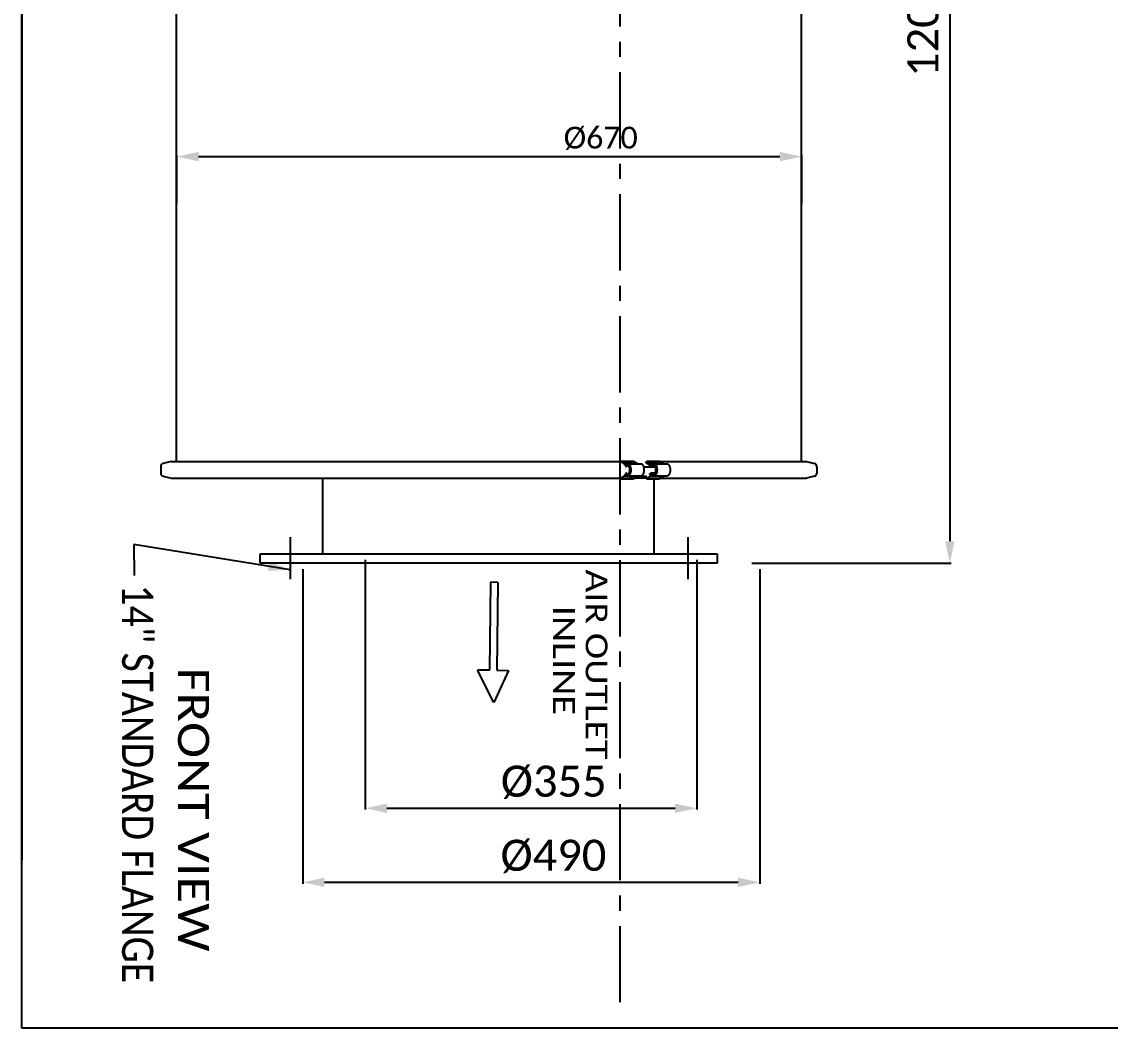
# Model space of a CAD drawing. Header units: millimetres. Extents: x 0 to 7169, y -1866 to 3918.
# Drawn here: x 3796 to 4963, y -1866 to -788 of the extents above; entities that cross this region are included whole.
import ezdxf
from ezdxf.enums import TextEntityAlignment as Align

# ---------------------------------------------------------------- set-up
doc = ezdxf.new("R2010")
doc.units = ezdxf.units.MM
doc.header["$LTSCALE"] = 217.8
doc.header["$PDMODE"] = 3
doc.header["$PDSIZE"] = 8
doc.linetypes.add('CENTER', pattern=[0.6, 0.375, -0.075, 0.075, -0.075])
doc.layers.get('0').update_dxf_attribs({"linetype": 'CONTINUOUS'})
doc.layers.get('Defpoints').update_dxf_attribs({"linetype": 'CONTINUOUS'})
doc.layers.add('02___PRT_ALL_AXES', color=7, linetype='CONTINUOUS')
doc.layers.add('DEFAULT_1', color=7, linetype='CENTER')
doc.styles.get("Standard").update_dxf_attribs({"font": 'calibri.ttf'})
doc.dimstyles.new('DIMSTYLE_2', dxfattribs={"dimtxt": 33.333333, "dimasz": 23.333333, "dimexe": 1.5, "dimexo": 1, "dimgap": 1.25, "dimtad": 1, "dimdsep": 46, "dimtxsty": 'Standard', "dimblk": '_FILLED', "dimblk1": '_FILLED', "dimblk2": '_FILLED', "dimcen": 0.09, "dimazin": 2, "dimtp": 0.01, "dimtm": 0.01, "dimtfac": 1, "dimtofl": 0, "dimtmove": 0, "dimatfit": 3, "dimldrblk": '_FILLED', "dimfxl": 1, "dimtolj": 1, "dimarcsym": 0})
doc.dimstyles.new('DIMSTYLE_5', dxfattribs={"dimtxt": 23.333333, "dimasz": 23.333333, "dimexe": 1.5, "dimexo": 1, "dimgap": 0.875, "dimtad": 1, "dimdsep": 46, "dimtxsty": 'Standard', "dimblk": '_FILLED', "dimblk1": '_FILLED', "dimblk2": '_FILLED', "dimcen": 0.09, "dimazin": 2, "dimtp": 0.01, "dimtm": 0.01, "dimtfac": 1, "dimtofl": 0, "dimtmove": 0, "dimatfit": 3, "dimldrblk": '_FILLED', "dimfxl": 1, "dimtolj": 1, "dimarcsym": 0})
doc.dimstyles.get("Standard").update_dxf_attribs({"dimtxt": 23.333333, "dimasz": 23.333333, "dimexe": 1.5, "dimexo": 1, "dimtad": 1, "dimdsep": 46, "dimtxsty": 'Standard', "dimblk": '_FILLED', "dimblk1": '_FILLED', "dimblk2": '_FILLED', "dimcen": 0.09, "dimazin": 2, "dimtol": 1, "dimtp": 0.01, "dimtm": 0.01, "dimtfac": 1, "dimtofl": 0, "dimtmove": 0, "dimatfit": 3, "dimldrblk": '_FILLED', "dimfxl": 1, "dimtolj": 1, "dimarcsym": 0})

# ---------------------------------------------------------------- blocks, each defined once
blk = doc.blocks.new('_FILLED')
at = {"color": 0, "linetype": 'ByBlock'}
blk.add_solid([(0, 0), (-1, 0.214), (-1, -0.214)], dxfattribs=at)
blk = doc.blocks.new('*D311')
at = {"color": 0, "linetype": 'Continuous', "lineweight": -2}
for p, q in [((4097.2, -1374.5), (4097.2, -1711.5)), ((4587.2, -1374.5), (4587.2, -1711.5)), ((4563.9, -1710), (4120.5, -1710))]:
    blk.add_line(p, q, dxfattribs=at)
at = {"layer": 'Defpoints', "color": 0}
for p in [(4097.2, -1373.5), (4587.2, -1373.5), (4097.2, -1710)]:
    blk.add_point(p, dxfattribs=at)
at = {"color": 0, "linetype": 'ByBlock', "lineweight": -2, "xscale": 23.3333333333, "yscale": 23.3333333333, "zscale": 23.3333333333, "rotation": 180}
blk.add_blockref('_FILLED', (4097.2, -1710), dxfattribs=at)
at = {"color": 0, "linetype": 'ByBlock', "lineweight": -2, "xscale": 23.3333333333, "yscale": 23.3333333333, "zscale": 23.3333333333}
blk.add_blockref('_FILLED', (4587.2, -1710), dxfattribs=at)
at = {"color": 0, "insert": (4309.3, -1664.3), "char_height": 33.33, "attachment_point": 1, "line_spacing_factor": 0.9}
blk.add_mtext('\\A1;%%c490', dxfattribs=at)
blk = doc.blocks.new('*D312')
at = {"color": 0, "linetype": 'Continuous', "lineweight": -2}
for p, q in [((4164.2, -1364.5), (4164.2, -1632.1)), ((4519.7, -1364.5), (4519.7, -1632.1)), ((4187.5, -1630.6), (4496.4, -1630.6))]:
    blk.add_line(p, q, dxfattribs=at)
at = {"layer": 'Defpoints', "color": 0}
for p in [(4164.2, -1363.5), (4519.7, -1363.5), (4519.7, -1630.6)]:
    blk.add_point(p, dxfattribs=at)
at = {"color": 0, "linetype": 'ByBlock', "lineweight": -2, "xscale": 23.3333333333, "yscale": 23.3333333333, "zscale": 23.3333333333, "rotation": 180}
blk.add_blockref('_FILLED', (4164.2, -1630.6), dxfattribs=at)
at = {"color": 0, "linetype": 'ByBlock', "lineweight": -2, "xscale": 23.3333333333, "yscale": 23.3333333333, "zscale": 23.3333333333}
blk.add_blockref('_FILLED', (4519.7, -1630.6), dxfattribs=at)
at = {"color": 0, "insert": (4309.6, -1584.9), "char_height": 33.33, "attachment_point": 1, "line_spacing_factor": 0.9}
blk.add_mtext('\\A1;%%c355', dxfattribs=at)
blk = doc.blocks.new('*D313')
at = {"color": 0, "linetype": 'Continuous', "lineweight": -2}
for p, q in [((4291.1, -167.9), (4792.5, -167.9)), ((4791, -191.2), (4791, -1344.5)), ((4578.8, -1367.9), (4792.5, -1367.9))]:
    blk.add_line(p, q, dxfattribs=at)
at = {"layer": 'Defpoints', "color": 0}
for p in [(4290.1, -167.9), (4577.8, -1367.9), (4791, -1367.9)]:
    blk.add_point(p, dxfattribs=at)
at = {"color": 0, "linetype": 'ByBlock', "lineweight": -2, "xscale": 23.3333333333, "yscale": 23.3333333333, "zscale": 23.3333333333}
for p, rotation in [((4791, -167.9), 90), ((4791, -1367.9), 270)]:
    blk.add_blockref('_FILLED', p, dxfattribs=dict(at, rotation=rotation))
at = {"color": 0, "insert": (4745.4, -847.1), "char_height": 33.333, "attachment_point": 1, "rotation": 90, "line_spacing_factor": 0.9}
blk.add_mtext('\\A1;1200{\\A1; }', dxfattribs=at)
blk = doc.blocks.new('*D314')
at = {"color": 0, "linetype": 'Continuous', "lineweight": -2}
for p, q in [((3962.2, -982.6), (3962.2, -930.9)), ((3985.5, -932.4), (4608.8, -932.4)), ((4632.2, -982.6), (4632.2, -930.9))]:
    blk.add_line(p, q, dxfattribs=at)
at = {"layer": 'Defpoints', "color": 0}
for p in [(4632.2, -932.4), (3962.2, -983.6), (4632.2, -983.6)]:
    blk.add_point(p, dxfattribs=at)
at = {"color": 0, "linetype": 'ByBlock', "lineweight": -2, "xscale": 23.3333333333, "yscale": 23.3333333333, "zscale": 23.3333333333, "rotation": 180}
blk.add_blockref('_FILLED', (3962.2, -932.4), dxfattribs=at)
at = {"color": 0, "linetype": 'ByBlock', "lineweight": -2, "xscale": 23.3333333333, "yscale": 23.3333333333, "zscale": 23.3333333333}
blk.add_blockref('_FILLED', (4632.2, -932.4), dxfattribs=at)
at = {"color": 0, "insert": (4416.7, -900.4), "char_height": 23.333, "attachment_point": 2, "line_spacing_factor": 0.9}
blk.add_mtext('\\A1;\\A1;%%C670', dxfattribs=at)
blk = doc.blocks.new('ARROW_4_BL1', base_point=(2997.1, 2052.6))
at = {"color": 7, "linetype": 'Continuous'}
for p, q in [((3027, 2056.5), (3027.2, 2069.2)), ((3027.2, 2069.2), (3061.5, 2053.4)), ((2932.8, 2057.6), (2932.7, 2049.8)), ((2932.8, 2057.6), (3027, 2056.5)), ((2932.7, 2049.8), (3026.9, 2048.7)), ((3061.5, 2053.4), (3026.8, 2035.9)), ((3026.9, 2048.7), (3026.8, 2035.9))]:
    blk.add_line(p, q, dxfattribs=at)

msp = doc.modelspace()

# ---------------------------------------------------------------- linework, layer by layer
at = {"color": 0, "linetype": 'Continuous'}
for p, q in [((3796.019, -1866.261), (3796.019, 1115.979)), ((3796.019, 1115.979), (3796.019, -1686.098)), ((4437.655, -1259.003), (4437.72, -1258.544)), ((4437.72, -1258.544), (4441.608, -1261.007)), ((4437.72, -1258.544), (4451.772, -1258.544)), ((4451.772, -1258.544), (4455.66, -1261.007)), ((4465.551, -1260.464), (4465.824, -1258.544)), ((4465.824, -1258.544), (4469.712, -1261.007)), ((4465.824, -1258.544), (4479.876, -1258.544)), ((4479.876, -1258.544), (4483.764, -1261.007)), ((4441.608, -1261.007), (4455.66, -1261.007)), ((4445.85, -1261.554), (4459.902, -1261.554)), ((4469.152, -1262.746), (4465.551, -1260.464)), ((4469.712, -1261.007), (4483.764, -1261.007)), ((4471.446, -1264.894), (4475.479, -1264.894)), ((4471.446, -1271.215), (4475.479, -1271.215)), ((4473.954, -1261.554), (4488.005, -1261.554)), ((4437.72, -1277.564), (4437.655, -1277.106)), ((4441.608, -1275.101), (4437.72, -1277.564)), ((4437.72, -1277.564), (4451.772, -1277.564)), ((4441.608, -1275.101), (4455.66, -1275.101)), ((4445.85, -1274.554), (4459.902, -1274.554)), ((4455.66, -1275.101), (4451.772, -1277.564)), ((4465.551, -1275.644), (4466.482, -1275.054)), ((4465.824, -1277.564), (4465.551, -1275.644)), ((4469.712, -1275.101), (4465.824, -1277.564)), ((4465.824, -1277.564), (4479.876, -1277.564)), ((4469.712, -1275.101), (4483.764, -1275.101)), ((4473.954, -1274.554), (4488.005, -1274.554)), ((4483.764, -1275.101), (4479.876, -1277.564)), ((7169.208, -1866.261), (3796.019, -1866.261))]:
    msp.add_line(p, q, dxfattribs=at)
for centre in [(4447.182, -1276.97), (4461.234, -1276.97), (4475.285, -1276.97), (4489.337, -1276.97)]:
    msp.add_arc(centre, 5.879, 160.947094, 161.460992, dxfattribs=at)
for points, knots in [([(4441.608, -1261.007), (4441.699, -1261.279), (4441.903, -1261.77), (4442.313, -1262.383), (4442.793, -1262.79), (4443.17, -1262.894), (4443.343, -1262.894)], [0, 0, 0, 0, 0.31666563, 0.58590939, 0.80855891, 1, 1, 1, 1]), ([(4443.343, -1262.894), (4443.524, -1262.894), (4443.919, -1262.779), (4444.219, -1262.511), (4444.359, -1262.351)], [0, 0, 0, 0, 0.4597598, 1, 1, 1, 1]), ([(4444.818, -1264.106), (4444.615, -1264.338), (4444.272, -1264.641), (4443.737, -1264.858), (4443.472, -1264.894), (4443.343, -1264.894)], [0, 0, 0, 0, 0.53832588, 0.77479592, 1, 1, 1, 1]), ([(4443.343, -1271.215), (4443.472, -1271.215), (4443.737, -1271.25), (4444.272, -1271.468), (4444.615, -1271.771), (4444.818, -1272.003)], [0, 0, 0, 0, 0.22520408, 0.46167412, 1, 1, 1, 1]), ([(4444.359, -1262.351), (4444.564, -1262.116), (4444.911, -1261.81), (4445.451, -1261.59), (4445.72, -1261.554), (4445.85, -1261.554)], [0, 0, 0, 0, 0.53832317, 0.7747948, 1, 1, 1, 1]), ([(4445.85, -1263.554), (4445.666, -1263.554), (4445.264, -1263.671), (4444.96, -1263.943), (4444.818, -1264.106)], [0, 0, 0, 0, 0.45976114, 1, 1, 1, 1]), ([(4445.85, -1261.554), (4446.057, -1261.554), (4446.497, -1261.651), (4447.092, -1262.05), (4447.626, -1262.669), (4448.088, -1263.485), (4448.466, -1264.469), (4448.85, -1265.997), (4449.033, -1268.054), (4448.85, -1270.112), (4448.466, -1271.64), (4448.088, -1272.624), (4447.626, -1273.439), (4447.092, -1274.059), (4446.497, -1274.458), (4446.057, -1274.554), (4445.85, -1274.554)], [0, 0, 0, 0, 0.03985361, 0.08430289, 0.13618231, 0.1964037, 0.26451245, 0.33917079, 0.5, 0.66082921, 0.73548755, 0.8035963, 0.86381769, 0.91569711, 0.96014639, 1, 1, 1, 1]), ([(4445.85, -1272.554), (4445.993, -1272.554), (4446.297, -1272.488), (4446.71, -1272.211), (4447.079, -1271.783), (4447.531, -1270.985), (4447.904, -1269.72), (4448.054, -1268.054), (4447.904, -1266.389), (4447.531, -1265.124), (4447.079, -1264.326), (4446.71, -1263.897), (4446.297, -1263.621), (4445.993, -1263.554), (4445.85, -1263.554)], [0, 0, 0, 0, 0.03987511, 0.08434615, 0.13625164, 0.19650464, 0.33907798, 0.5, 0.66092202, 0.80349536, 0.86374836, 0.91565385, 0.96012489, 1, 1, 1, 1]), ([(4455.66, -1261.007), (4455.676, -1261.056), (4455.742, -1261.243), (4455.817, -1261.426), (4455.879, -1261.559)], [0, 0, 0, 0, 0.25811746, 1, 1, 1, 1]), ([(4459.902, -1261.554), (4460.108, -1261.554), (4460.548, -1261.651), (4461.144, -1262.05), (4461.678, -1262.669), (4462.14, -1263.485), (4462.518, -1264.469), (4462.901, -1265.997), (4463.085, -1268.054), (4462.901, -1270.112), (4462.518, -1271.64), (4462.14, -1272.624), (4461.678, -1273.439), (4461.144, -1274.059), (4460.548, -1274.458), (4460.108, -1274.554), (4459.902, -1274.554)], [0, 0, 0, 0, 0.03985361, 0.08430289, 0.13618231, 0.1964037, 0.26451245, 0.33917079, 0.5, 0.66082921, 0.73548755, 0.8035963, 0.86381769, 0.91569711, 0.96014639, 1, 1, 1, 1]), ([(4471.446, -1264.894), (4471.227, -1264.894), (4470.756, -1264.782), (4470.13, -1264.327), (4469.577, -1263.629), (4469.287, -1263.06), (4469.152, -1262.746)], [0, 0, 0, 0, 0.19897372, 0.42388862, 0.68967981, 1, 1, 1, 1]), ([(4469.152, -1273.363), (4469.287, -1273.048), (4469.577, -1272.48), (4470.13, -1271.781), (4470.756, -1271.327), (4471.227, -1271.215), (4471.446, -1271.215)], [0, 0, 0, 0, 0.31032019, 0.57611138, 0.80102628, 1, 1, 1, 1]), ([(4469.712, -1261.007), (4469.803, -1261.279), (4470.007, -1261.77), (4470.416, -1262.383), (4470.896, -1262.79), (4471.274, -1262.894), (4471.446, -1262.894)], [0, 0, 0, 0, 0.31666563, 0.58590939, 0.80855891, 1, 1, 1, 1]), ([(4471.446, -1262.894), (4471.627, -1262.894), (4472.023, -1262.779), (4472.323, -1262.511), (4472.463, -1262.351)], [0, 0, 0, 0, 0.4597598, 1, 1, 1, 1]), ([(4472.921, -1264.106), (4472.718, -1264.338), (4472.376, -1264.641), (4471.841, -1264.858), (4471.575, -1264.894), (4471.446, -1264.894)], [0, 0, 0, 0, 0.53832588, 0.77479592, 1, 1, 1, 1]), ([(4471.446, -1271.215), (4471.575, -1271.215), (4471.841, -1271.25), (4472.376, -1271.468), (4472.718, -1271.771), (4472.921, -1272.003)], [0, 0, 0, 0, 0.22520408, 0.46167412, 1, 1, 1, 1]), ([(4472.463, -1262.351), (4472.668, -1262.116), (4473.014, -1261.81), (4473.555, -1261.59), (4473.823, -1261.554), (4473.954, -1261.554)], [0, 0, 0, 0, 0.53832317, 0.7747948, 1, 1, 1, 1]), ([(4473.953, -1263.554), (4473.77, -1263.554), (4473.368, -1263.671), (4473.063, -1263.943), (4472.921, -1264.106)], [0, 0, 0, 0, 0.45976114, 1, 1, 1, 1]), ([(4473.953, -1272.554), (4474.096, -1272.554), (4474.401, -1272.488), (4474.813, -1272.211), (4475.183, -1271.783), (4475.635, -1270.985), (4476.008, -1269.72), (4476.158, -1268.054), (4476.008, -1266.389), (4475.635, -1265.124), (4475.183, -1264.326), (4474.813, -1263.897), (4474.401, -1263.621), (4474.096, -1263.554), (4473.953, -1263.554)], [0, 0, 0, 0, 0.03987511, 0.08434615, 0.13625164, 0.19650464, 0.33907798, 0.5, 0.66092202, 0.80349536, 0.86374836, 0.91565385, 0.96012489, 1, 1, 1, 1]), ([(4473.954, -1261.554), (4474.16, -1261.554), (4474.6, -1261.651), (4475.196, -1262.05), (4475.729, -1262.669), (4476.192, -1263.485), (4476.57, -1264.469), (4476.953, -1265.997), (4477.136, -1268.054), (4476.953, -1270.112), (4476.57, -1271.64), (4476.192, -1272.624), (4475.729, -1273.439), (4475.196, -1274.059), (4474.6, -1274.458), (4474.16, -1274.554), (4473.954, -1274.554)], [0, 0, 0, 0, 0.03985361, 0.08430289, 0.13618231, 0.1964037, 0.26451245, 0.33917079, 0.5, 0.66082921, 0.73548755, 0.8035963, 0.86381769, 0.91569711, 0.96014639, 1, 1, 1, 1]), ([(4483.764, -1261.007), (4483.78, -1261.056), (4483.845, -1261.243), (4483.92, -1261.426), (4483.983, -1261.559)], [0, 0, 0, 0, 0.25811746, 1, 1, 1, 1]), ([(4488.006, -1261.554), (4488.212, -1261.554), (4488.652, -1261.651), (4489.247, -1262.05), (4489.781, -1262.669), (4490.244, -1263.485), (4490.622, -1264.469), (4491.005, -1265.997), (4491.188, -1268.054), (4491.005, -1270.112), (4490.622, -1271.64), (4490.244, -1272.624), (4489.781, -1273.439), (4489.247, -1274.059), (4488.652, -1274.458), (4488.212, -1274.554), (4488.006, -1274.554)], [0, 0, 0, 0, 0.03985361, 0.08430289, 0.13618231, 0.1964037, 0.26451245, 0.33917079, 0.5, 0.66082921, 0.73548755, 0.8035963, 0.86381769, 0.91569711, 0.96014639, 1, 1, 1, 1]), ([(4443.343, -1273.215), (4443.173, -1273.215), (4442.802, -1273.315), (4442.327, -1273.711), (4441.921, -1274.307), (4441.717, -1274.787), (4441.625, -1275.051)], [0, 0, 0, 0, 0.19228125, 0.41514737, 0.68397637, 1, 1, 1, 1]), ([(4444.359, -1273.758), (4444.219, -1273.598), (4443.919, -1273.329), (4443.524, -1273.215), (4443.343, -1273.215)], [0, 0, 0, 0, 0.5402402, 1, 1, 1, 1]), ([(4445.85, -1274.554), (4445.72, -1274.554), (4445.451, -1274.518), (4444.911, -1274.298), (4444.564, -1273.992), (4444.359, -1273.758)], [0, 0, 0, 0, 0.2252052, 0.46167683, 1, 1, 1, 1]), ([(4444.818, -1272.003), (4444.96, -1272.165), (4445.264, -1272.438), (4445.666, -1272.554), (4445.85, -1272.554)], [0, 0, 0, 0, 0.54023886, 1, 1, 1, 1]), ([(4455.879, -1274.549), (4455.861, -1274.589), (4455.787, -1274.753), (4455.722, -1274.922), (4455.677, -1275.051)], [0, 0, 0, 0, 0.24231766, 1, 1, 1, 1]), ([(4471.446, -1273.215), (4471.276, -1273.215), (4470.905, -1273.315), (4470.431, -1273.711), (4470.024, -1274.307), (4469.82, -1274.787), (4469.729, -1275.051)], [0, 0, 0, 0, 0.19228125, 0.41514737, 0.68397637, 1, 1, 1, 1]), ([(4472.463, -1273.758), (4472.323, -1273.598), (4472.023, -1273.329), (4471.627, -1273.215), (4471.446, -1273.215)], [0, 0, 0, 0, 0.5402402, 1, 1, 1, 1]), ([(4473.954, -1274.554), (4473.823, -1274.554), (4473.555, -1274.518), (4473.014, -1274.298), (4472.668, -1273.992), (4472.463, -1273.758)], [0, 0, 0, 0, 0.2252052, 0.46167683, 1, 1, 1, 1]), ([(4472.921, -1272.003), (4473.063, -1272.165), (4473.368, -1272.438), (4473.77, -1272.554), (4473.953, -1272.554)], [0, 0, 0, 0, 0.54023886, 1, 1, 1, 1]), ([(4483.983, -1274.549), (4483.964, -1274.589), (4483.89, -1274.753), (4483.825, -1274.922), (4483.78, -1275.051)], [0, 0, 0, 0, 0.24231766, 1, 1, 1, 1])]:
    msp.add_open_spline(points, degree=3, knots=knots, dxfattribs=at)
at = {"layer": '02___PRT_ALL_AXES', "color": 0, "linetype": 'CENTER'}
msp.add_line((4437.446, -1838.438), (4437.446, -198.248), dxfattribs=at)
at = {"layer": '02___PRT_ALL_AXES', "color": 0, "linetype": 'Continuous'}
for p, q in [((3961.669, -282.906), (3961.669, -1259.003)), ((4631.669, -282.906), (4631.669, -1259.003)), ((3956.177, -1259.003), (3947.485, -1261.198)), ((3956.177, -1259.003), (4437.655, -1259.003)), ((4451.763, -1261.198), (4447.902, -1259.003)), ((4480.6, -1259.003), (4637.161, -1259.003)), ((4637.161, -1259.003), (4645.852, -1261.198)), ((3945.069, -1264.3), (3945.069, -1271.808)), ((4475.546, -1265.054), (4462.659, -1265.054)), ((4475.725, -1270.591), (4475.725, -1265.517)), ((4648.269, -1264.3), (4648.269, -1271.808)), ((3947.485, -1274.911), (3956.177, -1277.106)), ((3956.177, -1277.106), (4437.655, -1277.106)), ((4447.902, -1277.106), (4451.763, -1274.911)), ((4465.759, -1277.106), (4452.496, -1277.106)), ((4465.693, -1275.554), (4454.945, -1275.554)), ((4465.551, -1275.054), (4455.66, -1275.054)), ((4480.6, -1277.106), (4637.161, -1277.106)), ((4645.852, -1274.911), (4637.161, -1277.106))]:
    msp.add_line(p, q, dxfattribs=at)
for centre, start, end in [((3948.269, -1264.3), 104.172338, 180), ((3948.269, -1271.808), 180, 255.827662), ((4645.069, -1264.3), 0, 75.827662), ((4645.069, -1271.808), 284.172338, 0)]:
    msp.add_arc(centre, 3.2, start, end, dxfattribs=at)
for points, knots in [([(4452.135, -1261.542), (4452.107, -1261.505), (4452, -1261.373), (4451.87, -1261.259), (4451.763, -1261.198)], [0, 0, 0, 0, 0.27502435, 1, 1, 1, 1]), ([(4475.307, -1261.198), (4475.346, -1261.217), (4475.506, -1261.308), (4475.644, -1261.435), (4475.736, -1261.542)], [0, 0, 0, 0, 0.2324888, 1, 1, 1, 1]), ([(4451.763, -1274.911), (4451.797, -1274.892), (4451.939, -1274.798), (4452.056, -1274.671), (4452.135, -1274.567)], [0, 0, 0, 0, 0.22741998, 1, 1, 1, 1]), ([(4475.736, -1274.567), (4475.704, -1274.604), (4475.578, -1274.738), (4475.428, -1274.851), (4475.307, -1274.911)], [0, 0, 0, 0, 0.26977308, 1, 1, 1, 1])]:
    msp.add_open_spline(points, degree=3, knots=knots, dxfattribs=at)
at = {"layer": 'DEFAULT_1', "color": 0, "linetype": 'ByBlock'}
for p, q in [((4118.577, -1277.106), (4118.577, -1357.855)), ((4474.077, -1357.855), (4474.077, -1277.106)), ((4051.577, -1357.855), (4541.577, -1357.855)), ((4541.577, -1367.855), (4051.577, -1367.855))]:
    msp.add_line(p, q, dxfattribs=at)
at = {"layer": 'DEFAULT_1', "color": 0, "linetype": 'CENTER'}
for p, q in [((4083.854, -1340.031), (4083.854, -1384.988)), ((4510.043, -1340.031), (4510.043, -1384.988)), ((4051.577, -1367.855), (4051.577, -1357.855)), ((4541.577, -1357.855), (4541.577, -1367.855))]:
    msp.add_line(p, q, dxfattribs=at)

# ---------------------------------------------------------------- block references
at = {"color": 0, "linetype": 'Continuous', "rotation": 270}
msp.add_blockref('ARROW_4_BL1', (4301.271, -1452.857), dxfattribs=at)

# ---------------------------------------------------------------- texts
at = {"color": 0, "linetype": 'Continuous'}
for s, height, width, p, p2 in [('AIR OUTLET', 23.3333, 1.156876, (4400.64, -1374.664), (4400.64, -1578.218)), ('14" STANDARD FLANGE', 33.33333, 0.845482, (3903.589, -1391.017), (3903.589, -1817.812)), ('    INLINE', 23.3333, 1.176109, (4365.64, -1374.664), (4365.64, -1530.643)), ('FRONT VIEW', 33.3333, 1.109888, (3963.496, -1479.81), (3963.496, -1784.09))]:
    msp.add_text(s, height=height, rotation=270, dxfattribs=dict(at, width=width)).set_placement(p, p2, align=Align.FIT)

# ---------------------------------------------------------------- dimensions: what is measured, and where the dimension line sits
dim = msp.add_linear_dim(base=(4791.045, -1367.855), p1=(4290.098, -167.855), p2=(4577.78, -1367.855), angle=270, text='1200{\\A1; }', dimstyle='DIMSTYLE_2', override={"dimtxsty": 'Standard'}, dxfattribs=at)
dim.commit()
dim.dimension.update_dxf_attribs({"geometry": '*D313', "text_midpoint": (4791.045, -790.18), "dimtype": 160})
for base, p1, p2, text, dimstyle, picture, middle in [((4632.169, -932.4), (3962.169, -983.61), (4632.169, -983.61), '\\A1;%%C<>', 'DIMSTYLE_5', '*D314', (4416.72, -932.4)), ((4519.712, -1630.638), (4164.212, -1363.522), (4519.712, -1363.522), '%%c355', 'DIMSTYLE_2', '*D312', (4364.185, -1630.638))]:
    dim = msp.add_linear_dim(base=base, p1=p1, p2=p2, text=text, dimstyle=dimstyle, override={"dimtxsty": 'Standard'}, dxfattribs=at)
    dim.commit()
    dim.dimension.update_dxf_attribs({"geometry": picture, "text_midpoint": middle, "dimtype": 160})
dim = msp.add_linear_dim(base=(4097.212, -1709.987), p1=(4587.212, -1373.522), p2=(4097.212, -1373.522), angle=180, text='%%c<>', dimstyle='DIMSTYLE_2', dxfattribs=at)
dim.commit()
dim.dimension.update_dxf_attribs({"geometry": '*D311', "text_midpoint": (4364.435, -1709.987), "dimtype": 160})

# ---------------------------------------------------------------- leaders
msp.add_leader([(4083.854, -1375.064), (3916.319, -1347.828), (3916.64, -1381.049)], dimstyle='Standard', override={"dimtad": 0}, dxfattribs=at)

doc.saveas('drawing.dxf')
